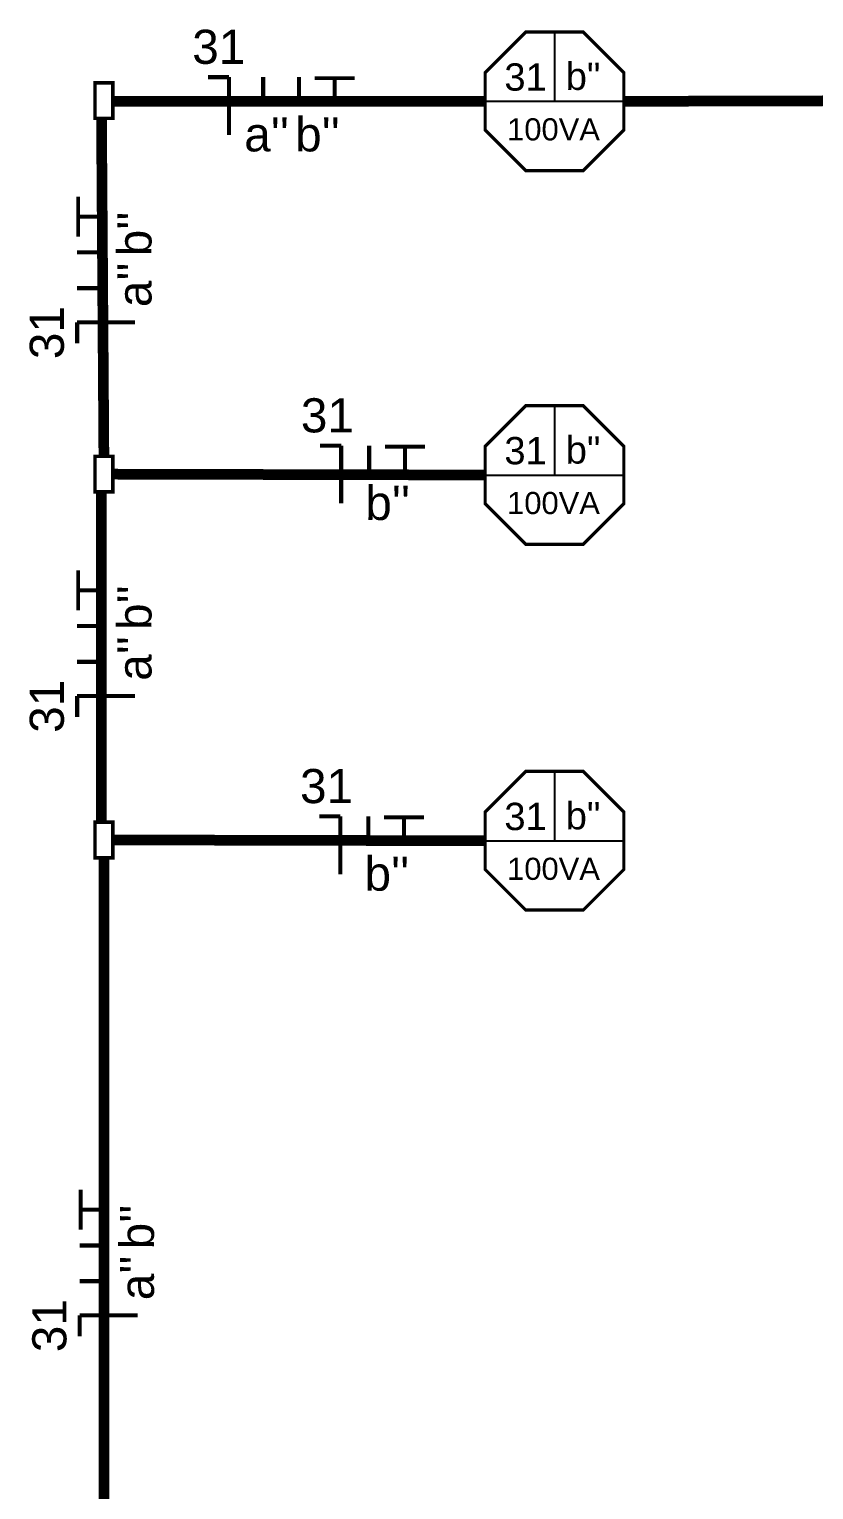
# Model space of a CAD drawing. Header units: millimetres. Extents: x 6597 to 20911, y -10306 to -132.
# Drawn here: x 10389.8 to 10610.3, y -6130.1 to -5719.3 of the extents above; entities that cross this region are included whole.
import ezdxf

# ---------------------------------------------------------------- set-up
doc = ezdxf.new("R2010")
doc.units = ezdxf.units.MM
doc.header["$LTSCALE"] = 25
doc.header["$MEASUREMENT"] = 0
doc.linetypes.add('DASHDOT2', pattern=[12.7, 6.35, -3.175, 0, -3.175])
doc.layers.add('CIRCUITOS', color=7, linetype='Continuous')
doc.layers.add('Iluminação1', color=1, linetype='Continuous')
doc.layers.add('EL-Condutos', color=5, linetype='Continuous', lineweight=30)
doc.layers.add('P-SIMBOL', color=1, linetype='Continuous', lineweight=30)
doc.styles.add('Arial', font='arial.ttf')

msp = doc.modelspace()

# ---------------------------------------------------------------- linework, layer by layer
at = {"layer": 'CIRCUITOS'}
for points, const_width in [([(10440.05, -5732.82), (10445.97, -5732.82)], 1.16), ([(10445.97, -5732.82), (10445.97, -5749.08)], 1.16), ([(10455.56, -5732.82), (10455.56, -5739.63)], 1.16), ([(10465.61, -5732.82), (10465.61, -5739.63)], 1.16), ([(10470.04, -5733.11), (10481.28, -5733.11)], 1.11), ([(10475.66, -5733.11), (10475.66, -5739.63)], 1.11), ([(10403.55, -5777.7), (10403.55, -5766.45)], 1.11), ([(10403.55, -5772.07), (10410.07, -5772.07)], 1.11), ([(10403.26, -5782.12), (10410.07, -5782.12)], 1.16), ([(10403.26, -5792.17), (10410.07, -5792.17)], 1.16), ([(10403.26, -5801.77), (10419.52, -5801.77)], 1.16), ([(10403.26, -5807.68), (10403.26, -5801.77)], 1.16), ([(10471.57, -5836.47), (10477.48, -5836.47)], 1.16), ([(10477.48, -5836.47), (10477.48, -5852.73)], 1.16), ([(10485.34, -5836.47), (10485.34, -5843.28)], 1.16), ([(10489.77, -5836.76), (10501.01, -5836.76)], 1.11), ([(10495.39, -5836.76), (10495.39, -5843.28)], 1.11), ([(10403.55, -5882.78), (10403.55, -5871.54)], 1.11), ([(10403.55, -5877.16), (10410.07, -5877.16)], 1.11), ([(10403.26, -5887.21), (10410.07, -5887.21)], 1.16), ([(10403.26, -5897.26), (10410.07, -5897.26)], 1.16), ([(10403.26, -5906.86), (10419.52, -5906.86)], 1.16), ([(10403.26, -5912.77), (10403.26, -5906.86)], 1.16), ([(10471.34, -5940.73), (10477.25, -5940.73)], 1.16), ([(10477.25, -5940.73), (10477.25, -5956.99)], 1.16), ([(10485.11, -5940.73), (10485.11, -5947.53)], 1.16), ([(10489.54, -5941.02), (10500.78, -5941.02)], 1.11), ([(10495.16, -5941.02), (10495.16, -5947.53)], 1.11), ([(10404.26, -6056.98), (10404.26, -6045.73)], 1.11), ([(10404.26, -6051.35), (10410.78, -6051.35)], 1.11), ([(10403.97, -6061.4), (10410.78, -6061.4)], 1.16), ([(10403.97, -6071.45), (10410.78, -6071.45)], 1.16), ([(10403.97, -6081.05), (10420.23, -6081.05)], 1.16), ([(10403.97, -6086.96), (10403.97, -6081.05)], 1.16)]:
    msp.add_lwpolyline(points, dxfattribs=dict(at, const_width=const_width))
at = {"layer": 'EL-Condutos', "const_width": 3}
for points in [[(10517.94, -5739.63), (10413.28, -5739.63)], [(10556.94, -5739.63), (10802.38, -5739.02)], [(10410.11, -5744.4), (10410.78, -5839.48)], [(10413.28, -5844.48), (10517.94, -5844.72)], [(10410.07, -5849.48), (10410.07, -5942.35)], [(10517.94, -5947.58), (10413.28, -5947.35)], [(10410.78, -6150.35), (10410.78, -5952.35)]]:
    msp.add_lwpolyline(points, dxfattribs=at)
at = {"layer": 'Iluminação1'}
for p, q in [((10537.44, -5720.13), (10537.44, -5739.63)), ((10517.94, -5739.63), (10556.94, -5739.63)), ((10537.44, -5825.22), (10537.44, -5844.72)), ((10517.94, -5844.72), (10556.94, -5844.72)), ((10537.44, -5928.08), (10537.44, -5947.58)), ((10517.94, -5947.58), (10556.94, -5947.58))]:
    msp.add_line(p, q, dxfattribs=at)
at = {"layer": 'Iluminação1', "const_width": 0.91}
for points in [[(10529.37, -5720.13), (10517.94, -5731.55), (10517.94, -5747.71), (10529.37, -5759.13), (10545.52, -5759.13), (10556.94, -5747.71), (10556.94, -5731.55), (10545.52, -5720.13)], [(10529.37, -5825.22), (10517.94, -5836.64), (10517.94, -5852.79), (10529.37, -5864.22), (10545.52, -5864.22), (10556.94, -5852.79), (10556.94, -5836.64), (10545.52, -5825.22)], [(10529.37, -5928.08), (10517.94, -5939.51), (10517.94, -5955.66), (10529.37, -5967.08), (10545.52, -5967.08), (10556.94, -5955.66), (10556.94, -5939.51), (10545.52, -5928.08)]]:
    msp.add_lwpolyline(points, close=True, dxfattribs=at)
at = {"layer": 'P-SIMBOL', "const_width": 1}
for points in [[(10408.28, -5734.4), (10408.28, -5744.4), (10413.28, -5744.4), (10413.28, -5734.4)], [(10408.28, -5839.48), (10408.28, -5849.48), (10413.28, -5849.48), (10413.28, -5839.48)], [(10408.28, -5942.35), (10408.28, -5952.35), (10413.28, -5952.35), (10413.28, -5942.35)]]:
    msp.add_lwpolyline(points, close=True, dxfattribs=at)

# ---------------------------------------------------------------- texts
at = {"layer": 'CIRCUITOS', "linetype": 'DASHDOT2', "style": 'Arial'}
for s, height, p in [('31', 9.6, (10435.61, -5729.09)), ('31', 7.68, (10523.34, -5736.63)), ('b"', 7.68, (10540.58, -5736.42)), ("a''", 9.6, (10450.23, -5753.71)), ("b''", 9.6, (10464.53, -5753.71)), ('100VA', 6.221, (10524.12, -5750.62)), ('31', 9.6, (10466.14, -5832.74)), ('31', 7.68, (10523.34, -5841.71)), ('b"', 7.68, (10540.58, -5841.5)), ("b''", 9.6, (10484.26, -5857.36)), ('100VA', 6.221, (10524.12, -5855.71)), ('31', 9.6, (10465.91, -5937)), ('31', 7.68, (10523.34, -5944.58)), ('b"', 7.68, (10540.58, -5944.37)), ("b''", 9.6, (10484.03, -5961.62)), ('100VA', 6.221, (10524.12, -5958.58))]:
    msp.add_text(s, height=height, dxfattribs=at).set_placement(p)
for s, p in [("b''", (10424.16, -5783.2)), ("a''", (10424.16, -5797.51)), ('31', (10399.53, -5812.13)), ("b''", (10424.16, -5888.29)), ("a''", (10424.16, -5902.59)), ('31', (10399.53, -5917.22)), ("b''", (10424.86, -6062.48)), ("a''", (10424.86, -6076.79)), ('31', (10400.24, -6091.41))]:
    msp.add_text(s, height=9.6, rotation=90, dxfattribs=at).set_placement(p)

doc.saveas('drawing.dxf')
